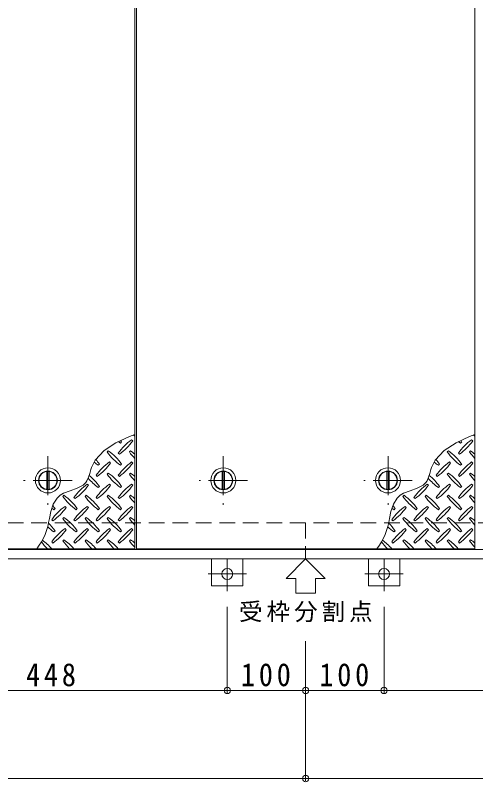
# Model space of a CAD drawing. Units: millimetres at full size, sheet at 1:10. Extents: x -2620 to 2549, y -1962 to 1754.
# Drawn here: x -1375 to -788, y -199 to 777 of the extents above; entities that cross this region are included whole.
import ezdxf

# ---------------------------------------------------------------- set-up
doc = ezdxf.new("R2010")
doc.units = ezdxf.units.MM
doc.header["$LTSCALE"] = 10
doc.header["$PDMODE"] = 32
doc.header["$PDSIZE"] = 8
doc.linetypes.add('CHAIN1', pattern=[8, 5, -1, 1, -1])
doc.linetypes.add('DASHED2', pattern=[3, 2, -1])
for name, color, linetype, lineweight in [('0-1', 2, 'DASHED2', 9), ('0-2', 3, 'Continuous', 9), ('0-3', 2, 'Continuous', 9), ('0-5', 7, 'Continuous', 9), ('0-9', 134, 'Continuous', 5), ('0-C', 2, 'Continuous', 9), ('0-E', 3, 'Continuous', 9), ('0-F', 7, 'Continuous', 9)]:
    doc.layers.add(name, color=color, linetype=linetype, lineweight=lineweight)
doc.styles.add('ＭＳ ゴシック', font='')
doc.styles.get('ＭＳ ゴシック').set_extended_font_data('MS Gothic')

msp = doc.modelspace()

# ---------------------------------------------------------------- linework, layer by layer
at = {"layer": '0-1'}
for p, q in [((45.06, 130.82), (-2054.94, 130.82)), ((-1004.94, 130.82), (-1004.94, 84.82))]:
    msp.add_line(p, q, dxfattribs=at)
at = {"layer": '0-2'}
for p, q in [((-1220.69, 1363.82), (-1220.69, 97.82)), ((-1654.31, 97.82), (-1222.81, 97.82)), ((-1220.69, 97.82), (-789.19, 97.82))]:
    msp.add_line(p, q, dxfattribs=at)
for points in [[(-1222.81, 97.82), (-1222.81, 1363.82), (-1654.31, 1363.82)], [(-789.19, 97.82), (-789.19, 1363.82), (-1220.69, 1363.82)]]:
    msp.add_lwpolyline(points, dxfattribs=at)
at = {"layer": '0-3'}
for p, q in [((79.06, 96.82), (-2088.94, 96.82)), ((91.06, 84.82), (-2100.94, 84.82))]:
    msp.add_line(p, q, dxfattribs=at)
at = {"layer": '0-5'}
for p, q in [((-1004.94, 84.82), (-1029.94, 59.82)), ((-1004.94, 84.82), (-979.94, 59.82)), ((-1029.94, 59.82), (-1017.44, 59.82)), ((-992.44, 59.82), (-979.94, 59.82)), ((-992.44, 59.82), (-992.44, 41.12))]:
    msp.add_line(p, q, dxfattribs=at)
msp.add_lwpolyline([(-1017.44, 59.82), (-1017.44, 41.12), (-992.44, 41.12)], dxfattribs=at)
at = {"layer": '0-9'}
for p, q in [((-1225.49, 235.16), (-1226.9, 236.57)), ((-791.86, 235.16), (-793.27, 236.57)), ((-1241.04, 232.33), (-1239.63, 233.75)), ((-807.42, 232.33), (-806, 233.75)), ((-1256.6, 222.43), (-1258.01, 221.02)), ((-1243.87, 219.6), (-1242.46, 218.19)), ((-1228.31, 222.43), (-1229.73, 221.02)), ((-822.97, 222.43), (-824.39, 221.02)), ((-810.25, 219.6), (-808.83, 218.19)), ((-794.69, 222.43), (-796.1, 221.02)), ((-1269.33, 204.05), (-1267.91, 205.46)), ((-1253.77, 206.88), (-1255.18, 208.29)), ((-1241.04, 204.05), (-1239.63, 205.46)), ((-1225.49, 206.88), (-1226.9, 208.29)), ((-835.7, 204.05), (-834.29, 205.46)), ((-820.14, 206.88), (-821.56, 208.29)), ((-807.42, 204.05), (-806, 205.46)), ((-791.86, 206.88), (-793.27, 208.29)), ((-1272.15, 191.32), (-1270.74, 189.91)), ((-1256.6, 194.15), (-1258.01, 192.73)), ((-1243.87, 191.32), (-1242.46, 189.91)), ((-1228.31, 194.15), (-1229.73, 192.73)), ((-838.53, 191.32), (-837.12, 189.91)), ((-822.97, 194.15), (-824.39, 192.73)), ((-810.25, 191.32), (-808.83, 189.91)), ((-794.69, 194.15), (-796.1, 192.73)), ((-1282.05, 178.59), (-1283.47, 180.01)), ((-1269.33, 175.76), (-1267.91, 177.18)), ((-1253.77, 178.59), (-1255.18, 180.01)), ((-1241.04, 175.76), (-1239.63, 177.18)), ((-1225.49, 178.59), (-1226.9, 180.01)), ((-848.43, 178.59), (-849.84, 180.01)), ((-835.7, 175.76), (-834.29, 177.18)), ((-820.14, 178.59), (-821.56, 180.01)), ((-807.42, 175.76), (-806, 177.18)), ((-791.86, 178.59), (-793.27, 180.01)), ((-1313.17, 165.86), (-1314.58, 164.45)), ((-1300.44, 163.04), (-1299.02, 161.62)), ((-1284.88, 165.86), (-1286.3, 164.45)), ((-1272.15, 163.04), (-1270.74, 161.62)), ((-1256.6, 165.86), (-1258.01, 164.45)), ((-1243.87, 163.04), (-1242.46, 161.62)), ((-1228.31, 165.86), (-1229.73, 164.45)), ((-879.54, 165.86), (-880.96, 164.45)), ((-866.81, 163.04), (-865.4, 161.62)), ((-851.26, 165.86), (-852.67, 164.45)), ((-838.53, 163.04), (-837.12, 161.62)), ((-822.97, 165.86), (-824.39, 164.45)), ((-810.25, 163.04), (-808.83, 161.62)), ((-794.69, 165.86), (-796.1, 164.45)), ((-1325.89, 147.48), (-1324.48, 148.89)), ((-1310.34, 150.31), (-1311.75, 151.72)), ((-1297.61, 147.48), (-1296.2, 148.89)), ((-1282.05, 150.31), (-1283.47, 151.72)), ((-1269.33, 147.48), (-1267.91, 148.89)), ((-1253.77, 150.31), (-1255.18, 151.72)), ((-1241.04, 147.48), (-1239.63, 148.89)), ((-1225.49, 150.31), (-1226.9, 151.72)), ((-892.27, 147.48), (-890.86, 148.89)), ((-876.71, 150.31), (-878.13, 151.72)), ((-863.99, 147.48), (-862.57, 148.89)), ((-848.43, 150.31), (-849.84, 151.72)), ((-835.7, 147.48), (-834.29, 148.89)), ((-820.14, 150.31), (-821.56, 151.72)), ((-807.42, 147.48), (-806, 148.89)), ((-791.86, 150.31), (-793.27, 151.72)), ((-1313.17, 137.58), (-1314.58, 136.16)), ((-1284.88, 137.58), (-1286.3, 136.16)), ((-1256.6, 137.58), (-1258.01, 136.16)), ((-1228.31, 137.58), (-1229.73, 136.16)), ((-879.54, 137.58), (-880.96, 136.16)), ((-851.26, 137.58), (-852.67, 136.16)), ((-822.97, 137.58), (-824.39, 136.16)), ((-794.69, 137.58), (-796.1, 136.16)), ((-1328.72, 134.75), (-1327.31, 133.34)), ((-1300.44, 134.75), (-1299.02, 133.34)), ((-1272.15, 134.75), (-1270.74, 133.34)), ((-1243.87, 134.75), (-1242.46, 133.34)), ((-895.1, 134.75), (-893.68, 133.34)), ((-866.81, 134.75), (-865.4, 133.34)), ((-838.53, 134.75), (-837.12, 133.34)), ((-810.25, 134.75), (-808.83, 133.34)), ((-1325.89, 119.19), (-1324.48, 120.61)), ((-1310.34, 122.02), (-1311.75, 123.44)), ((-1297.61, 119.19), (-1296.2, 120.61)), ((-1282.05, 122.02), (-1283.47, 123.44)), ((-1269.33, 119.19), (-1267.91, 120.61)), ((-1253.77, 122.02), (-1255.18, 123.44)), ((-1241.04, 119.19), (-1239.63, 120.61)), ((-1225.49, 122.02), (-1226.9, 123.44)), ((-892.27, 119.19), (-890.86, 120.61)), ((-876.71, 122.02), (-878.13, 123.44)), ((-863.99, 119.19), (-862.57, 120.61)), ((-848.43, 122.02), (-849.84, 123.44)), ((-835.7, 119.19), (-834.29, 120.61)), ((-820.14, 122.02), (-821.56, 123.44)), ((-807.42, 119.19), (-806, 120.61)), ((-791.86, 122.02), (-793.27, 123.44)), ((-1313.17, 109.3), (-1314.58, 107.88)), ((-1284.88, 109.3), (-1286.3, 107.88)), ((-1256.6, 109.3), (-1258.01, 107.88)), ((-1228.31, 109.3), (-1229.73, 107.88)), ((-879.54, 109.3), (-880.96, 107.88)), ((-851.26, 109.3), (-852.67, 107.88)), ((-822.97, 109.3), (-824.39, 107.88)), ((-794.69, 109.3), (-796.1, 107.88)), ((-1328.72, 106.47), (-1327.31, 105.05)), ((-1300.44, 106.47), (-1299.02, 105.05)), ((-1272.15, 106.47), (-1270.74, 105.05)), ((-1243.87, 106.47), (-1242.46, 105.05)), ((-895.1, 106.47), (-893.68, 105.05)), ((-866.81, 106.47), (-865.4, 105.05)), ((-838.53, 106.47), (-837.12, 105.05)), ((-810.25, 106.47), (-808.83, 105.05))]:
    msp.add_line(p, q, dxfattribs=at)
for points in [[(-1222.81, 243.36), (-1229.43, 240.69), (-1246.83, 232.73), (-1262, 222.99), (-1273.53, 210.37), (-1277.99, 201.29), (-1278.9, 198.5), (-1280.32, 193.59), (-1281.83, 188.79), (-1283.79, 184.42), (-1285.26, 182.19), (-1288.69, 178.9), (-1296.37, 174.82), (-1305.14, 171.7), (-1313.68, 168.35), (-1318, 165.82), (-1321.87, 162.32), (-1326.74, 154.62), (-1329.9, 145.35), (-1331.78, 136.21)], [(-789.19, 243.36), (-795.81, 240.69), (-813.21, 232.73), (-828.38, 222.99), (-839.9, 210.37), (-844.36, 201.29), (-845.28, 198.5), (-846.69, 193.59), (-848.2, 188.79), (-850.16, 184.42), (-851.64, 182.19), (-855.06, 178.9), (-862.74, 174.82), (-871.52, 171.7), (-880.06, 168.35), (-884.38, 165.82), (-888.25, 162.32), (-893.12, 154.62), (-896.28, 145.35), (-898.16, 136.21)]]:
    msp.add_lwpolyline(points, dxfattribs=at)
for centre, radius, start, end in [((-1184.83, 177.53), 72.5, 125.47256, 144.5273), ((-1284.53, 277.23), 72.5, 305.47272, 324.5273), ((-1298.67, 191.67), 72.5, 35.47258, 37.14615), ((-1170.68, 291.38), 72.5, 222.16391, 224.0249), ((-751.2, 177.53), 72.5, 125.47256, 144.5273), ((-850.9, 277.23), 72.5, 305.47272, 324.5273), ((-865.05, 191.67), 72.5, 35.47258, 37.14615), ((-737.06, 291.38), 72.5, 222.16391, 224.0249), ((-1198.97, 291.38), 72.5, 232.0308, 234.5273), ((-765.34, 291.38), 72.5, 232.0308, 234.5273), ((-1198.97, 263.09), 72.5, 215.47272, 234.5273), ((-1298.67, 163.39), 72.5, 35.47258, 54.5273), ((-1170.68, 263.09), 72.5, 215.47272, 224.0249), ((-1270.39, 163.39), 72.5, 48.99213, 54.5273), ((-765.34, 263.09), 72.5, 215.47272, 234.5273), ((-865.05, 163.39), 72.5, 35.47258, 54.5273), ((-737.06, 263.09), 72.5, 215.47272, 224.0249), ((-836.76, 163.39), 72.5, 48.99213, 54.5273), ((-1227.25, 263.09), 72.5, 229.22446, 234.5273), ((-1326.96, 163.39), 72.5, 35.47258, 41.44736), ((-1213.11, 149.25), 72.5, 125.47256, 144.5273), ((-1312.81, 248.95), 72.5, 305.47272, 324.5273), ((-1184.83, 149.25), 72.5, 125.47256, 144.5273), ((-1284.53, 248.95), 72.5, 305.47272, 324.5273), ((-793.63, 263.09), 72.5, 229.22446, 234.5273), ((-893.33, 163.39), 72.5, 35.47258, 41.44736), ((-779.49, 149.25), 72.5, 125.47256, 144.5273), ((-879.19, 248.95), 72.5, 305.47272, 324.5273), ((-751.2, 149.25), 72.5, 125.47256, 144.5273), ((-850.9, 248.95), 72.5, 305.47272, 324.5273), ((-1227.25, 234.81), 72.5, 220.55972, 234.5273), ((-1326.96, 135.1), 72.5, 35.47258, 50.72572), ((-1198.97, 234.81), 72.5, 215.47272, 234.5273), ((-1298.67, 135.1), 72.5, 35.47258, 54.5273), ((-1170.68, 234.81), 72.5, 215.47272, 224.0249), ((-1270.39, 135.1), 72.5, 48.99213, 54.5273), ((-793.63, 234.81), 72.5, 220.55972, 234.5273), ((-893.33, 135.1), 72.5, 35.47258, 50.72572), ((-765.34, 234.81), 72.5, 215.47272, 234.5273), ((-865.05, 135.1), 72.5, 35.47258, 54.5273), ((-737.06, 234.81), 72.5, 215.47272, 224.0249), ((-836.76, 135.1), 72.5, 48.99213, 54.5273), ((-1241.4, 120.96), 72.5, 125.47256, 144.52728), ((-1341.1, 220.66), 72.5, 305.47272, 324.5273), ((-1213.11, 120.96), 72.5, 125.47256, 144.52728), ((-1312.81, 220.66), 72.5, 305.47272, 324.5273), ((-1184.83, 120.96), 72.5, 125.47256, 144.5273), ((-1284.53, 220.66), 72.5, 305.47272, 324.5273), ((-807.77, 120.96), 72.5, 125.47256, 144.52728), ((-907.47, 220.66), 72.5, 305.47272, 324.5273), ((-779.49, 120.96), 72.5, 125.47256, 144.52728), ((-879.19, 220.66), 72.5, 305.47272, 324.5273), ((-751.2, 120.96), 72.5, 125.47256, 144.5273), ((-850.9, 220.66), 72.5, 305.47272, 324.5273), ((-1255.54, 206.52), 72.5, 215.47272, 234.5273), ((-1355.24, 106.82), 72.5, 35.47258, 54.5273), ((-1227.25, 206.52), 72.5, 215.47272, 234.5273), ((-1326.96, 106.82), 72.5, 35.47258, 54.5273), ((-1198.97, 206.52), 72.5, 215.47272, 234.5273), ((-1298.67, 106.82), 72.5, 35.47258, 54.5273), ((-1170.68, 206.52), 72.5, 215.47272, 224.0249), ((-1270.39, 106.82), 72.5, 48.99213, 54.5273), ((-821.91, 206.52), 72.5, 215.47272, 234.5273), ((-921.61, 106.82), 72.5, 35.47258, 54.5273), ((-793.63, 206.52), 72.5, 215.47272, 234.5273), ((-893.33, 106.82), 72.5, 35.47258, 54.5273), ((-765.34, 206.52), 72.5, 215.47272, 234.5273), ((-865.05, 106.82), 72.5, 35.47258, 54.5273), ((-737.06, 206.52), 72.5, 215.47272, 224.0249), ((-836.76, 106.82), 72.5, 48.99213, 54.5273), ((-1269.68, 92.68), 72.5, 125.47256, 144.5273), ((-1283.82, 206.52), 72.5, 231.94577, 234.5273), ((-1383.52, 106.82), 72.5, 35.47258, 39.26899), ((-1369.38, 192.38), 72.5, 305.47272, 324.5273), ((-1241.4, 92.68), 72.5, 125.47256, 144.5273), ((-1341.1, 192.38), 72.5, 305.47272, 324.5273), ((-1213.11, 92.68), 72.5, 125.47256, 144.5273), ((-1312.81, 192.38), 72.5, 305.47272, 324.5273), ((-1184.83, 92.68), 72.5, 125.47256, 144.5273), ((-1284.53, 192.38), 72.5, 305.47272, 324.5273), ((-836.05, 92.68), 72.5, 125.47256, 144.5273), ((-850.2, 206.52), 72.5, 231.94577, 234.5273), ((-949.9, 106.82), 72.5, 35.47258, 39.26899), ((-935.76, 192.38), 72.5, 305.47272, 324.5273), ((-807.77, 92.68), 72.5, 125.47256, 144.5273), ((-907.47, 192.38), 72.5, 305.47272, 324.5273), ((-779.49, 92.68), 72.5, 125.47256, 144.5273), ((-879.19, 192.38), 72.5, 305.47272, 324.5273), ((-751.2, 92.68), 72.5, 125.47256, 144.5273), ((-850.9, 192.38), 72.5, 305.47272, 324.5273), ((-1355.24, 78.54), 72.5, 35.47258, 54.5273), ((-1326.96, 78.54), 72.5, 35.47258, 54.5273), ((-1298.67, 78.54), 72.5, 35.47258, 54.5273), ((-1270.39, 78.54), 72.5, 48.99213, 54.5273), ((-921.61, 78.54), 72.5, 35.47258, 54.5273), ((-893.33, 78.54), 72.5, 35.47258, 54.5273), ((-865.05, 78.54), 72.5, 35.47258, 54.5273), ((-836.76, 78.54), 72.5, 48.99213, 54.5273), ((-1412.74, 147.22), 81.7, 322.79805, 352.25462), ((-1383.52, 78.54), 72.5, 35.47258, 45.60328), ((-1255.54, 178.24), 72.5, 215.47272, 234.5273), ((-1227.25, 178.24), 72.5, 215.47272, 234.5273), ((-1198.97, 178.24), 72.5, 215.47272, 234.5273), ((-1170.68, 178.24), 72.5, 215.47272, 224.0249), ((-979.11, 147.22), 81.7, 322.79805, 352.25462), ((-949.9, 78.54), 72.5, 35.47258, 45.60328), ((-821.91, 178.24), 72.5, 215.47272, 234.5273), ((-793.63, 178.24), 72.5, 215.47272, 234.5273), ((-765.34, 178.24), 72.5, 215.47272, 234.5273), ((-737.06, 178.24), 72.5, 215.47272, 224.0249), ((-1283.82, 178.24), 72.5, 226.3181, 234.5273), ((-1269.68, 64.39), 72.5, 125.47256, 144.5273), ((-1369.38, 164.1), 72.5, 305.47272, 324.5273), ((-1241.4, 64.39), 72.5, 125.47256, 144.5273), ((-1341.1, 164.1), 72.5, 305.47272, 324.5273), ((-1213.11, 64.39), 72.5, 125.47256, 144.5273), ((-1312.81, 164.1), 72.5, 305.47272, 324.5273), ((-1184.83, 64.39), 72.5, 125.47256, 144.5273), ((-1284.53, 164.1), 72.5, 305.47272, 324.5273), ((-850.2, 178.24), 72.5, 226.3181, 234.5273), ((-836.05, 64.39), 72.5, 125.47256, 144.5273), ((-935.76, 164.1), 72.5, 305.47272, 324.5273), ((-807.77, 64.39), 72.5, 125.47256, 144.5273), ((-907.47, 164.1), 72.5, 305.47272, 324.5273), ((-779.49, 64.39), 72.5, 125.47256, 144.5273), ((-879.19, 164.1), 72.5, 305.47272, 324.5273), ((-751.2, 64.39), 72.5, 125.47256, 144.5273), ((-850.9, 164.1), 72.5, 305.47272, 324.5273), ((-1383.52, 50.25), 72.5, 41.00789, 53.76786), ((-1255.54, 149.95), 72.5, 215.47272, 225.97511), ((-1355.24, 50.25), 72.5, 41.00789, 54.5273), ((-1227.25, 149.95), 72.5, 215.47272, 225.97511), ((-1326.96, 50.25), 72.5, 41.00789, 54.5273), ((-1198.97, 149.95), 72.5, 215.47272, 225.97511), ((-1298.67, 50.25), 72.5, 41.00789, 54.5273), ((-1170.68, 149.95), 72.5, 215.47272, 224.0249), ((-1270.39, 50.25), 72.5, 48.99213, 54.5273), ((-949.9, 50.25), 72.5, 41.00789, 53.76786), ((-821.91, 149.95), 72.5, 215.47272, 225.97511), ((-921.61, 50.25), 72.5, 41.00789, 54.5273), ((-793.63, 149.95), 72.5, 215.47272, 225.97511), ((-893.33, 50.25), 72.5, 41.00789, 54.5273), ((-765.34, 149.95), 72.5, 215.47272, 225.97511), ((-865.05, 50.25), 72.5, 41.00789, 54.5273), ((-737.06, 149.95), 72.5, 215.47272, 224.0249), ((-836.76, 50.25), 72.5, 48.99213, 54.5273), ((-1283.82, 149.95), 72.5, 216.78457, 225.97511), ((-850.2, 149.95), 72.5, 216.78457, 225.97511)]:
    msp.add_arc(centre, radius, start, end, dxfattribs=at)
at = {"layer": '0-C', "linetype": 'CHAIN1'}
for p, q in [((-1333.57, 215.82), (-1333.57, 153.82)), ((-1109.94, 215.82), (-1109.94, 153.82)), ((-899.94, 215.82), (-899.94, 153.82)), ((-1302.56, 184.82), (-1364.56, 184.82)), ((-1078.94, 184.82), (-1140.94, 184.82)), ((-868.94, 184.82), (-930.94, 184.82))]:
    msp.add_line(p, q, dxfattribs=at)
at = {"layer": '0-C'}
for p, q in [((-1335.07, 173.42), (-1335.07, 196.22)), ((-1332.06, 173.42), (-1332.06, 196.22)), ((-1111.44, 173.42), (-1111.44, 196.22)), ((-1108.44, 173.42), (-1108.44, 196.22)), ((-901.44, 173.42), (-901.44, 196.22)), ((-898.44, 173.42), (-898.44, 196.22))]:
    msp.add_line(p, q, dxfattribs=at)
for centre, radius in [((-1333.56, 184.82), 16), ((-1333.56, 184.82), 12), ((-1333.56, 184.82), 11.5), ((-1109.94, 184.82), 16), ((-1109.94, 184.82), 12), ((-1109.94, 184.82), 11.5), ((-899.94, 184.82), 16), ((-899.94, 184.82), 12), ((-899.94, 184.82), 11.5)]:
    msp.add_circle(centre, radius, dxfattribs=at)
at = {"layer": '0-E'}
for p, q in [((-1124.94, 50.62), (-1124.94, 84.82)), ((-1084.94, 50.62), (-1084.94, 84.82)), ((-924.94, 50.62), (-924.94, 84.82)), ((-884.94, 50.62), (-884.94, 84.82)), ((-1084.94, 50.62), (-1124.94, 50.62)), ((-884.94, 50.62), (-924.94, 50.62))]:
    msp.add_line(p, q, dxfattribs=at)
at = {"layer": '0-E', "linetype": 'CHAIN1'}
for p, q in [((-1104.94, 43.65), (-1104.94, 84.82)), ((-904.94, 43.65), (-904.94, 84.82)), ((-1129.32, 65.62), (-1080.56, 65.62)), ((-929.32, 65.62), (-880.56, 65.62))]:
    msp.add_line(p, q, dxfattribs=at)
at = {"layer": '0-E'}
for centre in [(-1104.94, 65.62), (-904.94, 65.62)]:
    msp.add_circle(centre, 7, dxfattribs=at)
at = {"layer": '0-F'}
for p, q in [((-1104.94, -85.78), (-1104.94, 23.65)), ((-904.94, -85.78), (-904.94, 23.65)), ((-1004.94, -197.95), (-1004.94, -19.87)), ((-1552.94, -82.78), (-1104.94, -82.78)), ((-1104.94, -82.78), (-1004.94, -82.78)), ((-1004.94, -82.78), (-904.94, -82.78)), ((-904.94, -82.78), (-456.94, -82.78)), ((-2100.94, -194.95), (-1004.94, -194.95)), ((-1004.94, -194.95), (91.06, -194.95))]:
    msp.add_line(p, q, dxfattribs=at)
for p in [(-1104.94, -82.78), (-1004.94, -82.78), (-904.94, -82.78), (-1004.94, -194.95)]:
    msp.add_point(p, dxfattribs=at)

# ---------------------------------------------------------------- texts
at = {"layer": '0-5', "insert": (-1089.94, 4.11), "char_height": 21.99, "attachment_point": 7, "style": 'ＭＳ ゴシック'}
msp.add_mtext('\\T1.17;受枠分割点', dxfattribs=at)
at = {"layer": '0-F', "color": 2, "char_height": 29.33, "attachment_point": 7, "style": 'ＭＳ ゴシック'}
for s, insert in [('\\T1.27;\\W0.9;448', (-1361.44, -77.78)), ('\\T1.27;\\W0.9;100', (-1087.44, -77.78)), ('\\T1.27;\\W0.9;100', (-987.44, -77.78))]:
    msp.add_mtext(s, dxfattribs=dict(at, insert=insert))

doc.saveas('drawing.dxf')
